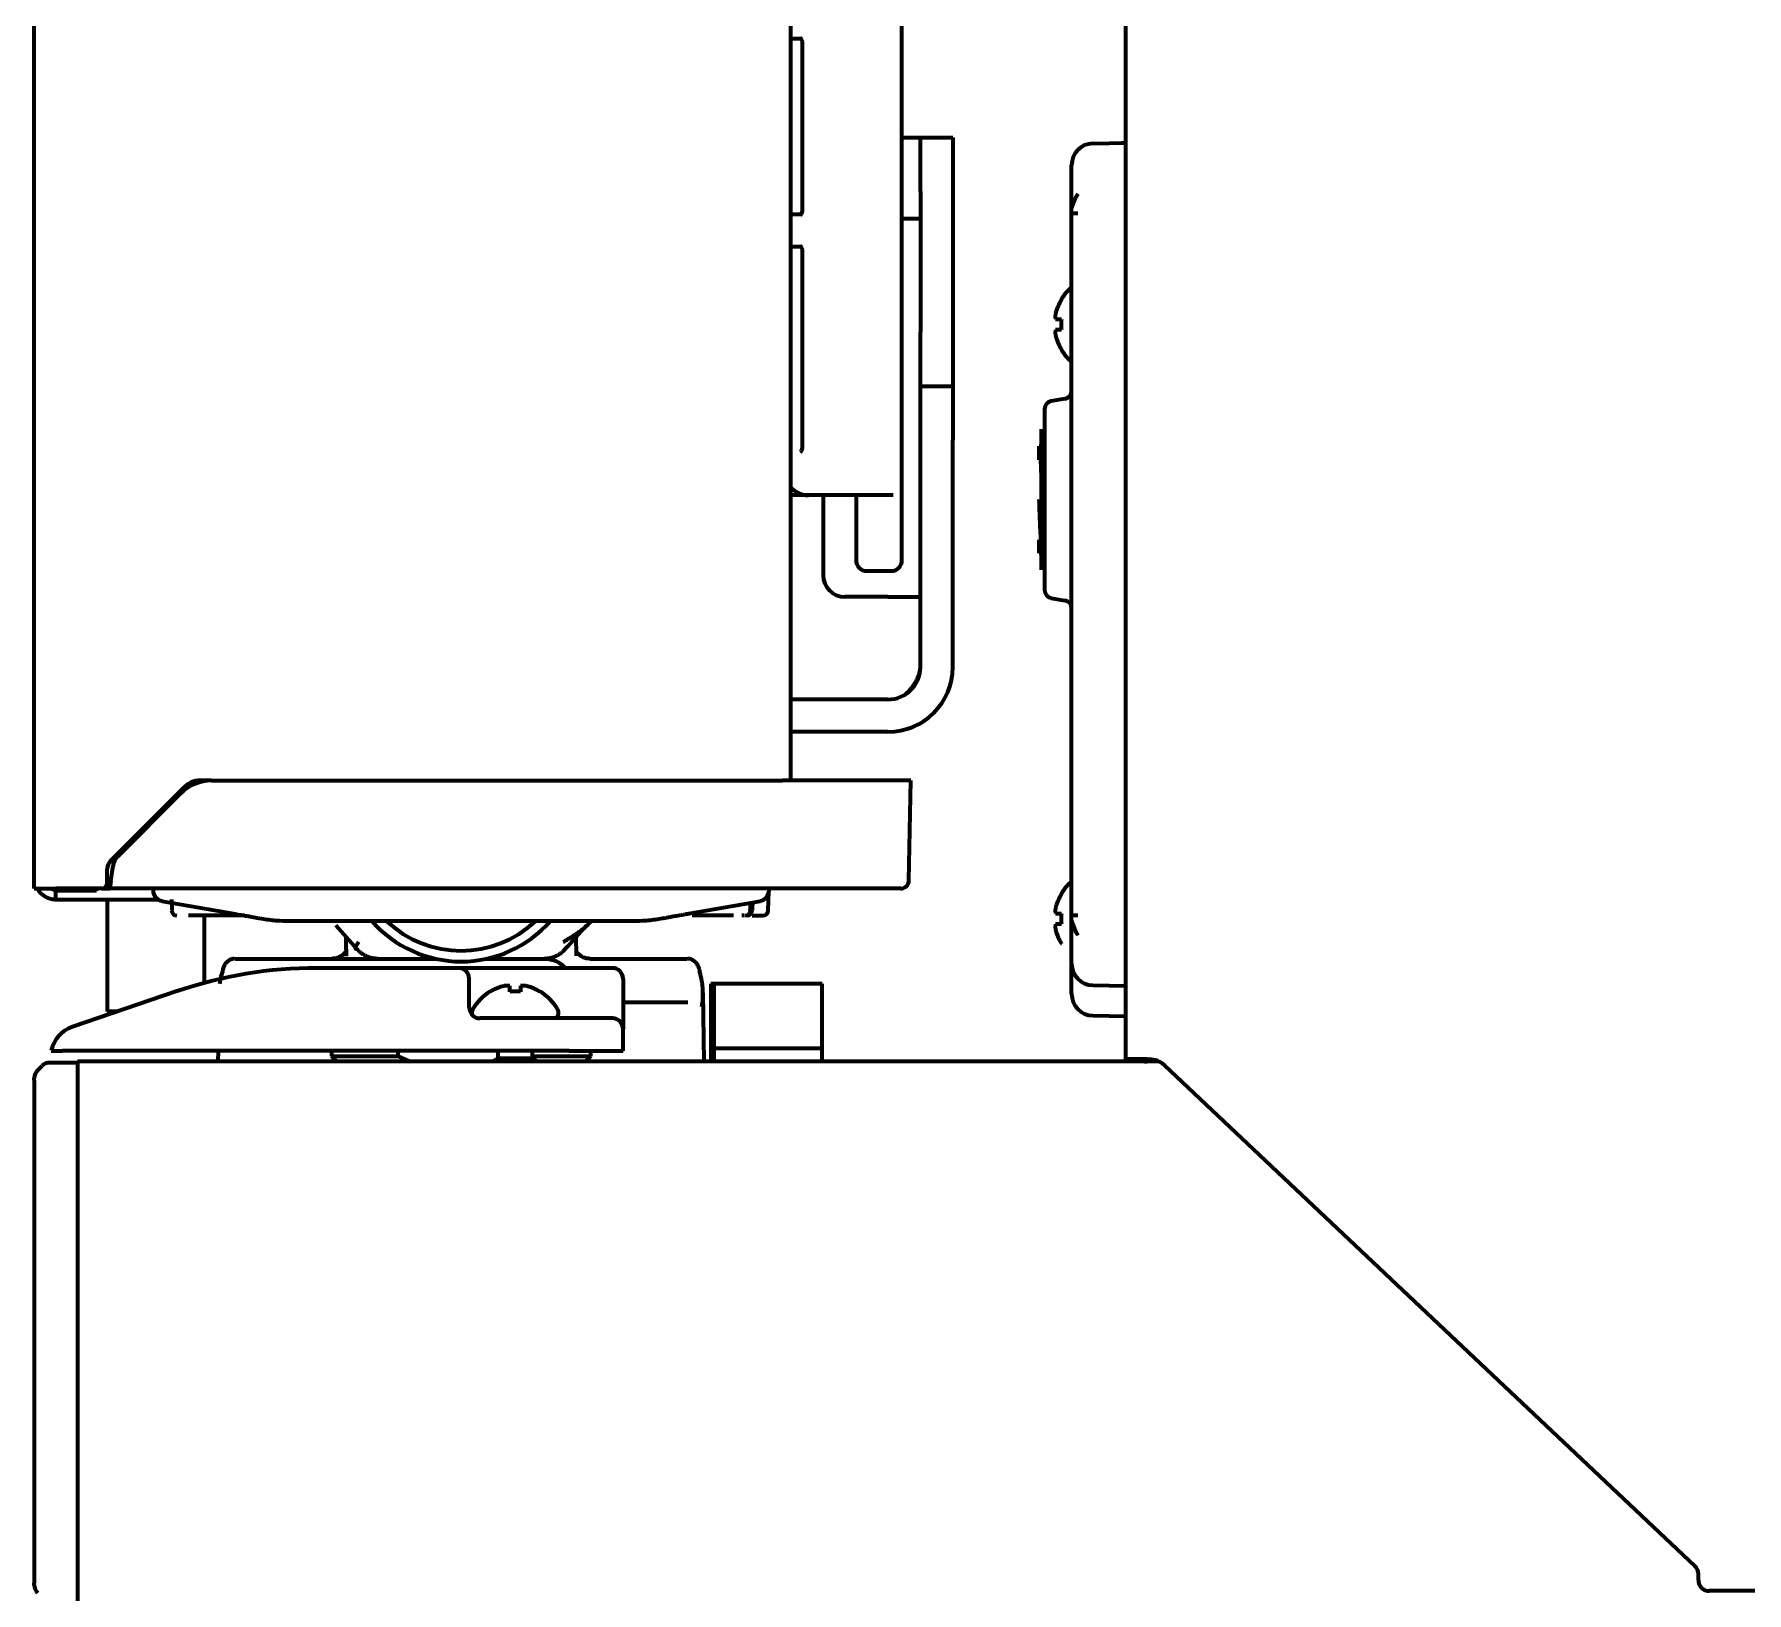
# Model space of a CAD drawing. Header units: inches. Extents: x -2983 to 7024, y 422 to 5529.
# Drawn here: x 1055 to 1213.5, y 2222.7 to 2367 of the extents above; entities that cross this region are included whole.
import ezdxf

# ---------------------------------------------------------------- set-up
doc = ezdxf.new("R2010")
doc.units = ezdxf.units.IN

msp = doc.modelspace()

# ---------------------------------------------------------------- linework, layer by layer
at = {"linetype": 'Continuous', "lineweight": 70}
for p, q in [((1156, 3937.29), (1156, 2272.09)), ((1055, 2287.89), (1055, 3935.89)), ((1125, 2297.89), (1125, 3935.89)), ((1135.3, 2318.29), (1135.3, 2456.29)), ((1125.93, 2366.54), (1125, 2366.54)), ((1126.07, 2366.04), (1126.07, 2350.79)), ((1135.3, 2357.39), (1137, 2357.39)), ((1137, 2352.39), (1137, 2357.39)), ((1137, 2357.39), (1140, 2357.39)), ((1140, 2357.39), (1140, 2352.39)), ((1152.97, 2356.84), (1156, 2356.89)), ((1155.29, 2356.88), (1156, 2356.94)), ((1151, 2349.84), (1151, 2354.84)), ((1137, 2352.39), (1137, 2339.39)), ((1140, 2352.39), (1140, 2339.39)), ((1125, 2350.29), (1125.97, 2350.29)), ((1135.3, 2349.89), (1137, 2349.89)), ((1151, 2285.94), (1151, 2349.84)), ((1125.93, 2347.29), (1125, 2347.29)), ((1126.07, 2346.79), (1126.07, 2328.86)), ((1150.02, 2342.39), (1150.06, 2342.39)), ((1137, 2334.39), (1137, 2339.39)), ((1140, 2339.39), (1140, 2334.39)), ((1150.06, 2337.79), (1150.02, 2337.79)), ((1137, 2334.39), (1140, 2334.39)), ((1137, 2329.39), (1137, 2334.39)), ((1140, 2334.39), (1140, 2329.39)), ((1150.38, 2333.22), (1149.12, 2333)), ((1148.5, 2332.26), (1148.5, 2323.89)), ((1148.2, 2327.37), (1148.2, 2330.39)), ((1137, 2308.39), (1137, 2329.39)), ((1140, 2308.39), (1140, 2329.39)), ((1148.2, 2328.84), (1148, 2328.84)), ((1148.2, 2326.91), (1148.2, 2327.37)), ((1148.2, 2320.87), (1148.2, 2326.91)), ((1126.64, 2324.29), (1125, 2324.29)), ((1133.33, 2324.29), (1126.64, 2324.29)), ((1128, 2324.29), (1128, 2316.89)), ((1131.05, 2324.29), (1131.05, 2318.29)), ((1134.47, 2324.29), (1133.33, 2324.29)), ((1148.5, 2323.89), (1148.5, 2315.52)), ((1148.2, 2320.41), (1148.2, 2320.87)), ((1148.2, 2317.39), (1148.2, 2320.41)), ((1132.05, 2317.29), (1133.87, 2317.29)), ((1133.87, 2317.29), (1134.3, 2317.29)), ((1134, 2314.89), (1130, 2314.89)), ((1134, 2314.89), (1137, 2314.89)), ((1149.12, 2314.78), (1150.38, 2314.56)), ((1134, 2305.39), (1125, 2305.39)), ((1134, 2302.39), (1125, 2302.39)), ((1071.41, 2297.89), (1070.33, 2297.89)), ((1071.41, 2297.89), (1124.23, 2297.89)), ((1127.69, 2297.89), (1124.23, 2297.89)), ((1135.3, 2297.89), (1127.69, 2297.89)), ((1136.11, 2297.89), (1135.3, 2297.89)), ((1135.94, 2288.63), (1136.11, 2297.89)), ((1068.91, 2297.31), (1062.04, 2290.43)), ((1062.72, 2290.86), (1068.58, 2296.72)), ((1062.1, 2288.63), (1062.3, 2290.01)), ((1061.75, 2288.39), (1061.75, 2289.73)), ((1062.1, 2288.63), (1062, 2287.89)), ((1055, 2287.89), (1057, 2287.89)), ((1061.25, 2287.89), (1057, 2287.89)), ((1057, 2286.89), (1057, 2287.69)), ((1060.75, 2287.69), (1057, 2287.69)), ((1057, 2286.89), (1066.46, 2286.89)), ((1060.75, 2287.89), (1060.75, 2287.69)), ((1061.25, 2287.89), (1062, 2287.89)), ((1061.75, 2286.89), (1061.75, 2276.53)), ((1124.13, 2287.89), (1062, 2287.89)), ((1066, 2287.89), (1066, 2287.7)), ((1122.93, 2285.87), (1122.99, 2287.61)), ((1123, 2287.71), (1123, 2287.89)), ((1126.95, 2287.89), (1124.13, 2287.89)), ((1124.87, 2287.89), (1124.87, 2287.89)), ((1134.49, 2287.89), (1126.95, 2287.89)), ((1135.19, 2287.89), (1134.49, 2287.89)), ((1150.02, 2287.39), (1150.06, 2287.39)), ((1066.83, 2286.74), (1073.43, 2285.58)), ((1070.75, 2279.17), (1070.75, 2285.39)), ((1115.57, 2285.58), (1122.17, 2286.74)), ((1121.43, 2285.39), (1122.43, 2285.39)), ((1151, 2280.94), (1151, 2285.94)), ((1075.85, 2285.15), (1076.04, 2285.12)), ((1078.65, 2284.89), (1110.35, 2284.89)), ((1112.96, 2285.12), (1113.15, 2285.15)), ((1083.84, 2283.44), (1083.82, 2282.21)), ((1105.19, 2281.67), (1105.16, 2283.44)), ((1150.06, 2282.79), (1150.02, 2282.79)), ((1073.58, 2281.39), (1092.17, 2281.39)), ((1094.25, 2280.54), (1081.15, 2280.54)), ((1099.5, 2280.54), (1094.25, 2280.54)), ((1096.83, 2281.39), (1102.24, 2281.39)), ((1108.5, 2280.54), (1099.5, 2280.54)), ((1106.42, 2281.39), (1115.42, 2281.39)), ((1151, 2278.14), (1151, 2280.87)), ((1095.25, 2276.89), (1095.25, 2279.54)), ((1109.5, 2279.54), (1109.5, 2276.89)), ((1117.9, 2279.09), (1117.6, 2279.09)), ((1117.6, 2279.09), (1117.6, 2271.89)), ((1117.9, 2279.09), (1117.9, 2273.09)), ((1127.9, 2279.09), (1117.9, 2279.09)), ((1127.9, 2273.09), (1127.9, 2279.09)), ((1152.97, 2278.95), (1156, 2278.89)), ((1068.21, 2278.39), (1058.53, 2275.09)), ((1097.2, 2278.34), (1097.2, 2278.37)), ((1101.8, 2278.37), (1101.8, 2278.34)), ((1109.5, 2277.39), (1115.49, 2277.39)), ((1117, 2271.89), (1116.89, 2278.25)), ((1062.76, 2276.53), (1061.75, 2276.53)), ((1061.75, 2276.53), (1062.24, 2276.35)), ((1095.5, 2276.49), (1095.5, 2276.29)), ((1095.5, 2276.29), (1095.51, 2276.22)), ((1104.5, 2275.89), (1096.25, 2275.89)), ((1103.5, 2276.29), (1103.5, 2276.49)), ((1108.5, 2275.89), (1104.5, 2275.89)), ((1109.5, 2276.89), (1109.5, 2274.89)), ((1152.97, 2276.15), (1156, 2276.09)), ((1109.5, 2272.89), (1109.5, 2274.89)), ((1104.5, 2272.89), (1057.61, 2272.89)), ((1072.02, 2272.89), (1072, 2271.89)), ((1082.5, 2272.89), (1082.5, 2272.39)), ((1088.69, 2272.39), (1088.69, 2272.89)), ((1097.9, 2272.89), (1097.9, 2272.18)), ((1101.1, 2272.18), (1101.1, 2272.89)), ((1104.5, 2272.89), (1109.5, 2272.89)), ((1106.5, 2272.39), (1106.5, 2272.89)), ((1117.9, 2273.09), (1117.9, 2271.89)), ((1127.9, 2273.09), (1117.9, 2273.09)), ((1127.9, 2271.89), (1127.9, 2273.09)), ((1055.71, 2271.47), (1055.29, 2271.06)), ((1059, 2271.77), (1056.41, 2271.77)), ((1059, 2271.89), (1059, 2270.09)), ((1159.08, 2271.89), (1059, 2271.89)), ((1064.5, 2271.89), (1064.5, 2271.89)), ((1082.5, 2272.39), (1088.69, 2272.39)), ((1082.5, 2272.39), (1083, 2271.89)), ((1097.9, 2272.18), (1097.4, 2271.89)), ((1101.1, 2272.18), (1097.9, 2272.18)), ((1101.1, 2272.39), (1106.5, 2272.39)), ((1101.6, 2271.89), (1101.1, 2272.18)), ((1106, 2271.89), (1106.5, 2272.39)), ((1158, 2272.09), (1156, 2272.09)), ((1158, 2272.09), (1158.21, 2272.09)), ((1158, 2272.09), (1158, 2271.89)), ((1208.69, 2225.19), (1159.58, 2271.55)), ((1055, 2270.17), (1055, 2270.35)), ((1055, 2270.17), (1055, 2223.62)), ((1059, 2270.09), (1059, 2223.69)), ((1055, 2223.43), (1055, 2223.62)), ((1059, 2223.69), (1059, 2221.89)), ((1209, 2223.89), (1209, 2224.46)), ((1230, 2222.89), (1210, 2222.89))]:
    msp.add_line(p, q, dxfattribs=at)
for centre, radius, start, end in [((1153, 2354.84), 2, 91, 180), ((1154.12, 2339.89), 4.8, 130.5417, 148.4186), ((1153.8, 2340.09), 3.78, 172.3959, 179.9965), ((1153.8, 2340.09), 3.78, 180.0035, 187.6041), ((1154.12, 2340.29), 4.8, 211.5837, 229.4583), ((1149.25, 2332.26), 0.75, 100, 180), ((1150.25, 2333.96), 0.75, 280, 0), ((1132.05, 2318.29), 1, 180, 270), ((1134.3, 2318.29), 1, 270, 0), ((1130, 2316.89), 2, 180, 270), ((1149.25, 2315.52), 0.75, 180, 260), ((1150.25, 2313.82), 0.75, 0, 80), ((1134, 2308.39), 6, 270, 0), ((1134, 2308.39), 3, 270, 0), ((1071.41, 2293.89), 4, 90, 135), ((1070.33, 2295.89), 2, 90, 135), ((1062.75, 2289.73), 1, 135, 180), ((1063.78, 2289.8), 1.5, 135, 172), ((1061.25, 2288.39), 0.5, 270, 0), ((1135.19, 2288.64), 0.75, 270, 359), ((1154.12, 2284.89), 4.8, 130.5417, 148.4186), ((1067, 2287.73), 1, 181.4403, 260), ((1122, 2287.73), 1, 280, 358.5401), ((1120.93, 2285.89), 0.5, 270, 358), ((1122.43, 2285.89), 0.5, 270, 358), ((1153.8, 2285.09), 3.78, 172.3959, 179.9965), ((1094.5, 2292.14), 11, 221.2256, 270), ((1094.5, 2292.14), 10, 226.4737, 313.5263), ((1094.5, 2292.14), 11, 270, 318.7744), ((1153.8, 2285.09), 3.78, 180.0035, 187.6041), ((1081.15, 2240.54), 40, 90, 108.8636), ((1094.25, 2279.54), 1, 0, 90), ((1108.5, 2279.54), 1, 0, 90), ((1153, 2280.94), 2, 180, 269), ((1099.7, 2274.27), 4.8, 121.5837, 149.6988), ((1099.5, 2274.59), 3.78, 90.0035, 97.6041), ((1099.5, 2274.59), 3.78, 82.3959, 89.9965), ((1099.3, 2274.27), 4.8, 30.3012, 58.4186), ((1153, 2278.14), 2, 180, 269), ((1096.25, 2276.89), 1, 180, 270), ((1095.9, 2276.49), 0.4, 149.6988, 180), ((1103.1, 2276.29), 0.4, 270, 0), ((1103.1, 2276.49), 0.4, 0, 30.3012), ((1108.5, 2274.89), 1, 0, 90), ((1059.5, 2272.25), 3, 108.8636, 167.5792), ((1056, 2270.35), 1, 135, 180), ((1056.41, 2270.77), 1, 90, 135), ((1158, 2273.89), 2, 244.1606, 270), ((1158.21, 2270.09), 2, 46.65, 90), ((1208, 2224.46), 1, 0, 46.65), ((1056, 2223.43), 1, 180, 225), ((1210, 2223.89), 1, 180, 270)]:
    msp.add_arc(centre, radius, start, end, dxfattribs=at)
for centre, major_axis, ratio, start_param, end_param in [((1126.61, 2329.29), (0, -5), 0.615661, 5.73191, 6.175284), ((1068.2, 2285.89), (0, 0.5), 1, 1.640393, 3.142092), ((1120.8, 2285.89), (0, 0.5), 1, 3.141193, 4.639305), ((1104.49, 2284.1), (32.09, -27.79), 0.353553, 4.310993, 4.385744), ((1084.51, 2284.1), (32.09, 27.79), 0.353553, 5.039041, 5.113788), ((1108.1, 2282.89), (0, -2.5), 0.999999, 3.785085, 4.005956), ((1108.1, 2282.89), (0, -2.5), 1, 3.785089, 4.004654), ((1073.4, 2280.12), (-0.961, 0.275), 0.857313, 0.005589, 0.30176), ((1115.61, 2280.12), (-0.961, -0.275), 0.857313, 2.839833, 3.140059)]:
    msp.add_ellipse(centre, major_axis=major_axis, ratio=ratio, start_param=start_param, end_param=end_param, dxfattribs=at)
for points, knots in [([(1125.92, 2366.61), (1125.92, 2366.61), (1125.92, 2366.61), (1125.95, 2366.58), (1126, 2366.47), (1126.05, 2366.31), (1126.07, 2366.16), (1126.07, 2366.07), (1126.07, 2366.04)], [0, 0, 0, 0, 0.064595, 0.272965, 0.480399, 0.692617, 0.92171, 1, 1, 1, 1]), ([(1151.56, 2352.19), (1151.43, 2351.99), (1151.32, 2351.78), (1151.19, 2351.45), (1151.14, 2351.34), (1151.07, 2351.12), (1151.03, 2351.01), (1151, 2350.89)], [0, 0, 0, 0, 0.5, 0.5, 0.75, 0.75, 1, 1, 1, 1]), ([(1126.07, 2350.79), (1126.07, 2350.72), (1126.06, 2350.57), (1126.01, 2350.39), (1125.96, 2350.27), (1125.93, 2350.23), (1125.92, 2350.22), (1125.92, 2350.22)], [0, 0, 0, 0, 0.239269, 0.485113, 0.691034, 0.916821, 1, 1, 1, 1]), ([(1125.92, 2347.36), (1125.92, 2347.36), (1125.92, 2347.36), (1125.95, 2347.33), (1126, 2347.22), (1126.05, 2347.06), (1126.07, 2346.91), (1126.07, 2346.82), (1126.07, 2346.79)], [0, 0, 0, 0, 0.064595, 0.272965, 0.480399, 0.692617, 0.92171, 1, 1, 1, 1]), ([(1150.06, 2342.39), (1149.93, 2342.19), (1149.82, 2341.98), (1149.69, 2341.65), (1149.64, 2341.54), (1149.57, 2341.32), (1149.53, 2341.21), (1149.5, 2341.09)], [0, 0, 0, 0, 0.5, 0.5, 0.75, 0.75, 1, 1, 1, 1]), ([(1150.06, 2339.59), (1149.93, 2339.59), (1149.82, 2339.59), (1149.69, 2339.59), (1149.64, 2339.59), (1149.57, 2339.59), (1149.53, 2339.59), (1149.5, 2339.59)], [0, 0, 0, 0, 0.5, 0.5, 0.75, 0.75, 1, 1, 1, 1]), ([(1126.07, 2328.86), (1126.07, 2328.79), (1126.06, 2328.65), (1126.01, 2328.46), (1125.96, 2328.34), (1125.93, 2328.3), (1125.92, 2328.29), (1125.92, 2328.29)], [0, 0, 0, 0, 0.239211, 0.484995, 0.690866, 0.916598, 1, 1, 1, 1]), ([(1148, 2328.84), (1148.01, 2328.84), (1148.02, 2328.82), (1148.03, 2328.76), (1148.04, 2328.73), (1148.04, 2328.7), (1148.04, 2328.69), (1148.04, 2328.67), (1148.05, 2328.65), (1148.05, 2328.62), (1148.06, 2328.52), (1148.07, 2328.42), (1148.08, 2328.24), (1148.08, 2328.18), (1148.09, 2328.09), (1148.09, 2328.08), (1148.09, 2328.04), (1148.09, 2328.02), (1148.1, 2327.97), (1148.1, 2327.93), (1148.1, 2327.82), (1148.11, 2327.74), (1148.12, 2327.57), (1148.13, 2327.4), (1148.13, 2327.21), (1148.14, 2327.06), (1148.14, 2327.01), (1148.15, 2326.9), (1148.15, 2326.85), (1148.16, 2326.59), (1148.17, 2326.37), (1148.19, 2325.91), (1148.19, 2325.67), (1148.2, 2325.42)], [0, 0, 0, 0, 0.125, 0.125, 0.1875, 0.1875, 0.203125, 0.203125, 0.21875, 0.25, 0.25, 0.375, 0.375, 0.4375, 0.4375, 0.453125, 0.453125, 0.46875, 0.46875, 0.5, 0.5, 0.5625, 0.5625, 0.625, 0.6875, 0.6875, 0.71875, 0.71875, 0.75, 0.75, 0.875, 0.875, 1, 1, 1, 1]), ([(1148, 2327.58), (1148, 2327.59), (1148, 2327.6), (1148, 2327.64), (1148, 2327.66), (1148, 2327.72), (1148, 2327.74), (1148, 2327.81), (1148, 2327.86), (1148, 2328), (1148, 2328.08), (1148, 2328.24), (1148, 2328.31), (1148, 2328.41), (1148, 2328.44), (1148, 2328.49), (1148, 2328.5), (1148, 2328.53), (1148, 2328.54), (1148, 2328.61), (1148, 2328.7), (1148, 2328.77), (1148, 2328.81), (1148, 2328.83), (1148, 2328.84)], [0, 0, 0, 0, 0.01675, 0.01675, 0.051866, 0.051866, 0.086982, 0.086982, 0.157215, 0.157215, 0.297679, 0.297679, 0.438143, 0.438143, 0.508375, 0.508375, 0.543491, 0.543491, 0.578607, 0.578607, 0.719072, 0.859536, 0.859536, 1, 1, 1, 1]), ([(1148.2, 2327.37), (1148.21, 2327.64), (1148.25, 2327.9), (1148.33, 2328.31), (1148.37, 2328.45), (1148.41, 2328.59)], [0, 0, 0, 0, 0.639156, 0.639156, 1, 1, 1, 1]), ([(1148.41, 2325.67), (1148.37, 2325.82), (1148.33, 2325.97), (1148.3, 2326.15), (1148.29, 2326.18), (1148.28, 2326.25), (1148.27, 2326.28), (1148.25, 2326.38), (1148.24, 2326.45), (1148.22, 2326.64), (1148.21, 2326.78), (1148.2, 2326.91)], [0, 0, 0, 0, 0.367214, 0.367214, 0.446312, 0.446312, 0.52541, 0.52541, 0.683607, 0.683607, 1, 1, 1, 1]), ([(1148.2, 2319.66), (1148.2, 2319.7), (1148.19, 2319.74), (1148.18, 2319.83), (1148.18, 2319.93), (1148.17, 2320.04), (1148.16, 2320.13), (1148.16, 2320.16), (1148.15, 2320.23), (1148.15, 2320.26), (1148.15, 2320.37), (1148.14, 2320.51), (1148.13, 2320.74), (1148.12, 2320.91), (1148.11, 2321.05), (1148.11, 2321.09), (1148.11, 2321.16), (1148.1, 2321.18), (1148.1, 2321.23), (1148.1, 2321.25), (1148.09, 2321.47), (1148.08, 2321.67), (1148.07, 2321.98), (1148.06, 2322.19), (1148.05, 2322.4), (1148.05, 2322.54), (1148.05, 2322.57), (1148.05, 2322.63), (1148.04, 2322.71), (1148.04, 2322.8), (1148.03, 2322.97), (1148.03, 2323.2), (1148.01, 2323.54), (1148.01, 2323.77), (1148, 2323.89)], [0, 0, 0, 0, 0.0625, 0.0625, 0.125, 0.1875, 0.1875, 0.21875, 0.21875, 0.25, 0.25, 0.3125, 0.375, 0.4375, 0.4375, 0.46875, 0.46875, 0.484375, 0.484375, 0.5, 0.5, 0.625, 0.625, 0.6875, 0.75, 0.75, 0.765625, 0.765625, 0.78125, 0.8125, 0.8125, 0.875, 0.9375, 1, 1, 1, 1]), ([(1148.2, 2320.87), (1148.21, 2321.14), (1148.25, 2321.4), (1148.33, 2321.81), (1148.37, 2321.95), (1148.41, 2322.09)], [0, 0, 0, 0, 0.639156, 0.639156, 1, 1, 1, 1]), ([(1148, 2318.94), (1148, 2318.95), (1148, 2318.99), (1148, 2319.05), (1148, 2319.11), (1148, 2319.13), (1148, 2319.16), (1148, 2319.18), (1148, 2319.2), (1148, 2319.21), (1148, 2319.28), (1148, 2319.34), (1148, 2319.47), (1148, 2319.54), (1148, 2319.7), (1148, 2319.79), (1148, 2319.9), (1148, 2319.93), (1148, 2319.97), (1148, 2320.05), (1148, 2320.12), (1148, 2320.17)], [0, 0, 0, 0, 0.14299, 0.28598, 0.28598, 0.357475, 0.357475, 0.393222, 0.393222, 0.42897, 0.42897, 0.57196, 0.57196, 0.71495, 0.71495, 0.85794, 0.85794, 0.893687, 0.893687, 0.929434, 1, 1, 1, 1]), ([(1148.41, 2319.17), (1148.37, 2319.32), (1148.33, 2319.47), (1148.3, 2319.65), (1148.29, 2319.68), (1148.28, 2319.75), (1148.27, 2319.78), (1148.25, 2319.88), (1148.24, 2319.95), (1148.22, 2320.14), (1148.21, 2320.28), (1148.2, 2320.41)], [0, 0, 0, 0, 0.367214, 0.367214, 0.446312, 0.446312, 0.52541, 0.52541, 0.683607, 0.683607, 1, 1, 1, 1]), ([(1135.67, 2305.89), (1135.71, 2305.94), (1135.81, 2306.04), (1135.97, 2306.21), (1136.12, 2306.39), (1136.27, 2306.57), (1136.4, 2306.76), (1136.53, 2306.94), (1136.64, 2307.12), (1136.73, 2307.3), (1136.81, 2307.48), (1136.88, 2307.66), (1136.93, 2307.85), (1136.97, 2308.03), (1137, 2308.21), (1137, 2308.33), (1137, 2308.39)], [0, 0, 0, 0, 0.054002, 0.126771, 0.19954, 0.272309, 0.345078, 0.417847, 0.490616, 0.563385, 0.636154, 0.708924, 0.781693, 0.854462, 0.927231, 1, 1, 1, 1]), ([(1055.22, 2287.99), (1055.22, 2287.99), (1055.23, 2287.95), (1055.27, 2287.89), (1055.32, 2287.8), (1055.38, 2287.72), (1055.45, 2287.63), (1055.51, 2287.55), (1055.59, 2287.48), (1055.66, 2287.41), (1055.74, 2287.34), (1055.82, 2287.27), (1055.91, 2287.21), (1056, 2287.16), (1056.09, 2287.11), (1056.19, 2287.06), (1056.28, 2287.02), (1056.38, 2286.99), (1056.48, 2286.96), (1056.58, 2286.93), (1056.69, 2286.92), (1056.79, 2286.9), (1056.9, 2286.89), (1056.97, 2286.89), (1057, 2286.89)], [0, 0, 0, 0, 0.000758, 0.048341, 0.095924, 0.143507, 0.19109, 0.238673, 0.286256, 0.333839, 0.381422, 0.429005, 0.476588, 0.524171, 0.571754, 0.619337, 0.666919, 0.714502, 0.762085, 0.809668, 0.857251, 0.904834, 0.952417, 1, 1, 1, 1]), ([(1057, 2287.69), (1056.96, 2287.71), (1056.89, 2287.73), (1056.78, 2287.77), (1056.68, 2287.82), (1056.58, 2287.85), (1056.52, 2287.88), (1056.5, 2287.89)], [0, 0, 0, 0, 0.214054, 0.428108, 0.642162, 0.856216, 1, 1, 1, 1]), ([(1150.06, 2287.39), (1149.93, 2287.19), (1149.82, 2286.98), (1149.69, 2286.65), (1149.64, 2286.54), (1149.57, 2286.32), (1149.53, 2286.21), (1149.5, 2286.09)], [0, 0, 0, 0, 0.5, 0.5, 0.75, 0.75, 1, 1, 1, 1]), ([(1073.13, 2285.39), (1072.89, 2285.39), (1072.64, 2285.39), (1072.09, 2285.39), (1071.79, 2285.39), (1071.15, 2285.39), (1070.81, 2285.39), (1070.35, 2285.39), (1070.26, 2285.39), (1070.12, 2285.39), (1070.07, 2285.39), (1069.98, 2285.39), (1069.74, 2285.39), (1069.49, 2285.39), (1069.29, 2285.39)], [0, 0, 0, 0, 0.25, 0.25, 0.5, 0.5, 0.75, 0.75, 0.8125, 0.8125, 0.84375, 0.84375, 0.875, 1, 1, 1, 1]), ([(1074.49, 2285.39), (1074.47, 2285.39), (1074.45, 2285.39), (1074.39, 2285.39), (1074.35, 2285.39), (1074.27, 2285.39), (1074.24, 2285.39), (1074.05, 2285.39), (1073.92, 2285.39), (1073.66, 2285.39), (1073.54, 2285.39), (1073.32, 2285.39), (1073.22, 2285.39), (1073.13, 2285.39)], [0, 0, 0, 0, 0.03395, 0.03395, 0.102953, 0.102953, 0.171957, 0.171957, 0.447971, 0.447971, 0.723986, 0.723986, 1, 1, 1, 1]), ([(1073.43, 2285.58), (1073.53, 2285.56), (1073.73, 2285.53), (1073.92, 2285.49), (1074.04, 2285.47), (1074.06, 2285.47), (1074.11, 2285.46), (1074.18, 2285.45), (1074.25, 2285.44), (1074.39, 2285.41), (1074.47, 2285.4), (1074.56, 2285.38)], [0, 0, 0, 0, 0.25, 0.5, 0.5, 0.5625, 0.5625, 0.625, 0.75, 0.75, 1, 1, 1, 1]), ([(1074.56, 2285.38), (1074.66, 2285.36), (1074.76, 2285.35), (1074.97, 2285.31), (1075.07, 2285.29), (1075.29, 2285.25), (1075.51, 2285.21), (1075.73, 2285.17), (1075.85, 2285.15)], [0, 0, 0, 0, 0.25, 0.25, 0.5, 0.5, 0.75, 1, 1, 1, 1]), ([(1113.15, 2285.15), (1113.27, 2285.17), (1113.49, 2285.21), (1113.71, 2285.25), (1113.93, 2285.29), (1114.14, 2285.33), (1114.34, 2285.36), (1114.44, 2285.38)], [0, 0, 0, 0, 0.25, 0.5, 0.5, 0.75, 1, 1, 1, 1]), ([(1114.44, 2285.38), (1114.53, 2285.4), (1114.61, 2285.41), (1114.75, 2285.44), (1114.8, 2285.44), (1114.87, 2285.46), (1114.89, 2285.46), (1114.94, 2285.47), (1114.96, 2285.47), (1115.08, 2285.49), (1115.18, 2285.51), (1115.37, 2285.55), (1115.47, 2285.56), (1115.57, 2285.58)], [0, 0, 0, 0, 0.25, 0.25, 0.375, 0.375, 0.4375, 0.4375, 0.5, 0.5, 0.75, 0.75, 1, 1, 1, 1]), ([(1119.71, 2285.39), (1119.31, 2285.39), (1118.93, 2285.39), (1118.2, 2285.39), (1117.86, 2285.39), (1117.22, 2285.39), (1116.92, 2285.39), (1116.57, 2285.39), (1116.51, 2285.39), (1116.41, 2285.39), (1116.37, 2285.39), (1116.31, 2285.39), (1116.14, 2285.39), (1115.99, 2285.39), (1115.87, 2285.39)], [0, 0, 0, 0, 0.25, 0.25, 0.5, 0.5, 0.75, 0.75, 0.8125, 0.8125, 0.84375, 0.84375, 0.875, 1, 1, 1, 1]), ([(1120.71, 2285.39), (1120.7, 2285.39), (1120.68, 2285.39), (1120.64, 2285.39), (1120.61, 2285.39), (1120.56, 2285.39), (1120.54, 2285.39), (1120.51, 2285.39), (1120.49, 2285.39), (1120.47, 2285.39)], [0, 0, 0, 0, 0.27385, 0.27385, 0.636925, 0.636925, 0.818462, 0.818462, 1, 1, 1, 1]), ([(1151.56, 2285.39), (1151.43, 2285.39), (1151.32, 2285.39), (1151.19, 2285.39), (1151.14, 2285.39), (1151.07, 2285.39), (1151.03, 2285.39), (1151, 2285.39)], [0, 0, 0, 0, 0.5, 0.5, 0.75, 0.75, 1, 1, 1, 1]), ([(1103.95, 2282.95), (1104.06, 2283.02), (1104.18, 2283.09), (1104.4, 2283.23), (1104.51, 2283.3), (1104.73, 2283.43), (1104.84, 2283.5), (1105.05, 2283.64), (1105.15, 2283.71), (1105.35, 2283.84), (1105.45, 2283.91), (1105.59, 2284.01), (1105.64, 2284.04), (1105.73, 2284.11), (1105.77, 2284.14), (1105.86, 2284.21), (1105.9, 2284.24), (1105.98, 2284.31), (1106.01, 2284.34), (1106.09, 2284.4), (1106.12, 2284.44), (1106.17, 2284.48), (1106.18, 2284.5), (1106.21, 2284.53), (1106.22, 2284.54), (1106.23, 2284.56)], [0, 0, 0, 0, 0.125, 0.125, 0.25, 0.25, 0.375, 0.375, 0.5, 0.5, 0.625, 0.625, 0.6875, 0.6875, 0.75, 0.75, 0.8125, 0.8125, 0.875, 0.875, 0.9375, 0.9375, 0.96875, 0.96875, 1, 1, 1, 1]), ([(1150.06, 2284.59), (1149.93, 2284.59), (1149.82, 2284.59), (1149.69, 2284.59), (1149.64, 2284.59), (1149.57, 2284.59), (1149.53, 2284.59), (1149.5, 2284.59)], [0, 0, 0, 0, 0.5, 0.5, 0.75, 0.75, 1, 1, 1, 1]), ([(1083.89, 2282.2), (1083.89, 2282.21), (1083.89, 2282.22), (1083.82, 2282.04), (1083.5, 2281.66), (1082.97, 2281.41), (1082.7, 2281.41), (1082.6, 2281.42)], [0, 0, 0, 0, 0.056296, 0.267068, 0.523221, 0.827781, 1, 1, 1, 1]), ([(1084.89, 2282.27), (1084.86, 2282.27), (1084.83, 2282.27), (1084.78, 2282.28), (1084.77, 2282.29), (1084.74, 2282.33), (1084.73, 2282.35), (1084.73, 2282.39), (1084.73, 2282.42), (1084.75, 2282.49), (1084.76, 2282.52), (1084.8, 2282.6), (1084.82, 2282.64), (1084.87, 2282.72), (1084.9, 2282.77), (1084.97, 2282.86), (1085.01, 2282.91), (1085.05, 2282.95)], [0, 0, 0, 0, 0.125, 0.125, 0.25, 0.25, 0.375, 0.375, 0.5, 0.5, 0.625, 0.625, 0.75, 0.75, 0.875, 0.875, 1, 1, 1, 1]), ([(1086.81, 2281.39), (1086.72, 2281.39), (1086.63, 2281.4), (1086.45, 2281.42), (1086.28, 2281.44), (1086.1, 2281.49), (1085.97, 2281.53), (1085.93, 2281.55), (1085.85, 2281.58), (1085.81, 2281.6), (1085.68, 2281.66), (1085.6, 2281.7), (1085.48, 2281.77), (1085.45, 2281.79), (1085.39, 2281.83), (1085.37, 2281.84), (1085.33, 2281.87), (1085.24, 2281.94), (1085.08, 2282.07), (1084.95, 2282.2), (1084.89, 2282.27)], [0, 0, 0, 0, 0.125, 0.125, 0.25, 0.375, 0.375, 0.4375, 0.4375, 0.5, 0.5, 0.625, 0.625, 0.6875, 0.6875, 0.71875, 0.71875, 0.75, 0.875, 1, 1, 1, 1]), ([(1104.12, 2282.27), (1104.08, 2282.24), (1104.05, 2282.2), (1103.99, 2282.14), (1103.95, 2282.1), (1103.85, 2282.01), (1103.71, 2281.89), (1103.48, 2281.74), (1103.32, 2281.66), (1103.22, 2281.61), (1103.2, 2281.6), (1103.16, 2281.58), (1103.09, 2281.56), (1103.03, 2281.54), (1102.9, 2281.49), (1102.82, 2281.47), (1102.69, 2281.44), (1102.64, 2281.43), (1102.55, 2281.42), (1102.51, 2281.41), (1102.37, 2281.4), (1102.28, 2281.39), (1102.19, 2281.39)], [0, 0, 0, 0, 0.0625, 0.0625, 0.125, 0.125, 0.25, 0.375, 0.5, 0.5, 0.53125, 0.53125, 0.5625, 0.625, 0.625, 0.75, 0.75, 0.8125, 0.8125, 0.875, 0.875, 1, 1, 1, 1]), ([(1073.57, 2281.37), (1073.51, 2281.38), (1073.32, 2281.39), (1073.02, 2281.26), (1072.74, 2281.02), (1072.56, 2280.74), (1072.47, 2280.55), (1072.44, 2280.41), (1072.44, 2280.39)], [0, 0, 0, 0, 0.092867, 0.324216, 0.523827, 0.721789, 0.962352, 1, 1, 1, 1]), ([(1102.24, 2281.39), (1102.33, 2281.39), (1102.42, 2281.39), (1102.6, 2281.37), (1102.78, 2281.34), (1102.95, 2281.29), (1103.08, 2281.25), (1103.12, 2281.23), (1103.21, 2281.2), (1103.25, 2281.18), (1103.37, 2281.13), (1103.45, 2281.09), (1103.57, 2281.02), (1103.61, 2280.99), (1103.67, 2280.95), (1103.68, 2280.94), (1103.72, 2280.91), (1103.82, 2280.85), (1103.98, 2280.72), (1104.11, 2280.58), (1104.17, 2280.51)], [0, 0, 0, 0, 0.125, 0.125, 0.25, 0.375, 0.375, 0.4375, 0.4375, 0.5, 0.5, 0.625, 0.625, 0.6875, 0.6875, 0.71875, 0.71875, 0.75, 0.875, 1, 1, 1, 1]), ([(1106.38, 2281.42), (1106.25, 2281.41), (1105.91, 2281.43), (1105.44, 2281.74), (1105.26, 2281.95), (1105.23, 2282)], [0, 0, 0, 0, 0.297892, 0.82991, 1, 1, 1, 1]), ([(1116.55, 2280.39), (1116.54, 2280.49), (1116.47, 2280.7), (1116.28, 2281.01), (1115.96, 2281.27), (1115.64, 2281.4), (1115.47, 2281.38), (1115.42, 2281.37)], [0, 0, 0, 0, 0.21456, 0.467419, 0.698563, 0.931398, 1, 1, 1, 1]), ([(1072.17, 2279.07), (1072.19, 2279.16), (1072.2, 2279.25), (1072.27, 2279.61), (1072.33, 2279.88), (1072.41, 2280.14)], [0, 0, 0, 0, 0.258744, 0.258744, 1, 1, 1, 1]), ([(1099, 2278.34), (1099, 2278.46), (1099, 2278.57), (1099, 2278.71), (1099, 2278.75), (1099, 2278.82), (1099, 2278.86), (1099, 2278.89)], [0, 0, 0, 0, 0.5, 0.5, 0.75, 0.75, 1, 1, 1, 1]), ([(1101.8, 2278.34), (1101.6, 2278.46), (1101.39, 2278.57), (1101.06, 2278.71), (1100.95, 2278.75), (1100.73, 2278.82), (1100.62, 2278.86), (1100.5, 2278.89)], [0, 0, 0, 0, 0.5, 0.5, 0.75, 0.75, 1, 1, 1, 1]), ([(1116.79, 2276.95), (1116.83, 2277.21), (1116.86, 2277.48), (1116.89, 2278.01), (1116.89, 2278.28), (1116.87, 2278.68), (1116.86, 2278.81), (1116.83, 2279.08), (1116.81, 2279.21), (1116.74, 2279.61), (1116.67, 2279.88), (1116.59, 2280.14)], [0, 0, 0, 0, 0.25, 0.25, 0.5, 0.5, 0.625, 0.625, 0.75, 0.75, 1, 1, 1, 1]), ([(1056.57, 2272.89), (1056.57, 2272.89), (1056.58, 2272.89), (1056.6, 2272.89), (1056.61, 2272.89), (1056.62, 2272.89), (1056.63, 2272.89), (1056.64, 2272.89), (1056.65, 2272.89), (1056.68, 2272.89), (1056.71, 2272.89), (1056.76, 2272.89), (1056.77, 2272.89), (1056.79, 2272.89), (1056.8, 2272.89), (1056.83, 2272.89), (1056.88, 2272.89), (1056.93, 2272.89), (1056.98, 2272.89), (1057.01, 2272.89), (1057.09, 2272.89), (1057.15, 2272.89), (1057.25, 2272.89), (1057.28, 2272.89), (1057.33, 2272.89), (1057.34, 2272.89), (1057.38, 2272.89), (1057.39, 2272.89), (1057.47, 2272.89), (1057.54, 2272.89), (1057.61, 2272.89)], [0, 0, 0, 0, 0.118661, 0.118661, 0.181614, 0.181614, 0.21309, 0.21309, 0.244566, 0.244566, 0.370472, 0.370472, 0.401948, 0.401948, 0.433425, 0.433425, 0.496378, 0.55933, 0.55933, 0.622283, 0.622283, 0.748189, 0.748189, 0.811142, 0.811142, 0.842618, 0.842618, 0.874094, 0.874094, 1, 1, 1, 1])]:
    msp.add_open_spline(points, degree=3, knots=knots, dxfattribs=at)
for points, degree in [([(1151, 2350.39), (1151.02, 2350.39), (1151.05, 2350.39), (1151.1, 2350.39), (1151.16, 2350.39), (1151.22, 2350.39), (1151.28, 2350.39), (1151.36, 2350.39), (1151.44, 2350.39), (1151.52, 2350.39), (1151.56, 2350.39)], 3), ([(1149.5, 2341.09), (1149.5, 2341.07), (1149.5, 2341.01), (1149.49, 2340.94), (1149.49, 2340.87), (1149.49, 2340.8), (1149.49, 2340.73), (1149.5, 2340.66), (1149.5, 2340.62), (1149.5, 2340.59)], 3), ([(1149.5, 2339.59), (1149.5, 2339.57), (1149.5, 2339.52), (1149.49, 2339.45), (1149.49, 2339.38), (1149.49, 2339.31), (1149.49, 2339.24), (1149.5, 2339.16), (1149.5, 2339.12), (1149.5, 2339.09)], 3), ([(1149.5, 2340.59), (1149.52, 2340.59), (1149.55, 2340.59), (1149.6, 2340.59), (1149.66, 2340.59), (1149.72, 2340.59), (1149.78, 2340.59), (1149.86, 2340.59), (1149.94, 2340.59), (1150.02, 2340.59), (1150.06, 2340.59)], 3), ([(1149.5, 2339.09), (1149.52, 2339.04), (1149.55, 2338.93), (1149.6, 2338.77), (1149.66, 2338.61), (1149.72, 2338.45), (1149.78, 2338.3), (1149.86, 2338.15), (1149.94, 2337.98), (1150.02, 2337.86), (1150.06, 2337.79)], 3), ([(1126.28, 2324.32), (1126.32, 2324.31), (1126.39, 2324.3), (1126.51, 2324.29), (1126.59, 2324.29), (1126.64, 2324.29)], 3), ([(1148.01, 2318.95), (1148.1, 2319.14), (1148.2, 2319.33)], 2), ([(1067.69, 2286.89), (1067.75, 2285.86)], 1), ([(1121.26, 2285.86), (1121.3, 2286.59)], 1), ([(1121.46, 2286.65), (1121.45, 2286.39), (1121.44, 2286.13), (1121.43, 2285.87)], 3), ([(1149.5, 2286.09), (1149.5, 2286.07), (1149.5, 2286.01), (1149.49, 2285.94), (1149.49, 2285.87), (1149.49, 2285.8), (1149.49, 2285.73), (1149.5, 2285.66), (1149.5, 2285.62), (1149.5, 2285.59)], 3), ([(1149.5, 2285.59), (1149.52, 2285.59), (1149.55, 2285.59), (1149.6, 2285.59), (1149.66, 2285.59), (1149.72, 2285.59), (1149.78, 2285.59), (1149.86, 2285.59), (1149.94, 2285.59), (1150.02, 2285.59), (1150.06, 2285.59)], 3), ([(1076.04, 2285.12), (1076.47, 2285.04), (1077.34, 2284.93), (1078.21, 2284.89), (1078.65, 2284.89)], 3), ([(1110.35, 2284.89), (1110.79, 2284.89), (1111.66, 2284.93), (1112.53, 2285.04), (1112.96, 2285.12)], 3), ([(1149.5, 2284.59), (1149.5, 2284.57), (1149.5, 2284.52), (1149.49, 2284.45), (1149.49, 2284.38), (1149.49, 2284.31), (1149.49, 2284.24), (1149.5, 2284.16), (1149.5, 2284.12), (1149.5, 2284.09)], 3), ([(1149.5, 2284.09), (1149.52, 2284.04), (1149.55, 2283.93), (1149.6, 2283.77), (1149.66, 2283.61), (1149.72, 2283.45), (1149.78, 2283.3), (1149.86, 2283.15), (1149.94, 2282.98), (1150.02, 2282.86), (1150.06, 2282.79)], 3), ([(1151, 2284.89), (1151.02, 2284.84), (1151.05, 2284.73), (1151.1, 2284.57), (1151.16, 2284.41), (1151.22, 2284.25), (1151.28, 2284.1), (1151.36, 2283.95), (1151.44, 2283.78), (1151.52, 2283.66), (1151.56, 2283.59)], 3), ([(1083.9, 2281.64), (1083.89, 2282.22)], 1), ([(1098.5, 2278.89), (1098.45, 2278.87), (1098.34, 2278.84), (1098.18, 2278.79), (1098.02, 2278.74), (1097.86, 2278.68), (1097.71, 2278.61), (1097.55, 2278.54), (1097.39, 2278.45), (1097.26, 2278.38), (1097.2, 2278.34)], 3), ([(1099, 2278.89), (1098.98, 2278.89), (1098.93, 2278.9), (1098.86, 2278.9), (1098.79, 2278.9), (1098.72, 2278.9), (1098.64, 2278.9), (1098.57, 2278.9), (1098.52, 2278.89), (1098.5, 2278.89)], 3), ([(1100.5, 2278.89), (1100.47, 2278.89), (1100.42, 2278.9), (1100.35, 2278.9), (1100.28, 2278.9), (1100.21, 2278.9), (1100.14, 2278.9), (1100.07, 2278.9), (1100.02, 2278.89), (1100, 2278.89)], 3), ([(1100, 2278.89), (1100, 2278.87), (1100, 2278.84), (1100, 2278.79), (1100, 2278.74), (1100, 2278.68), (1100, 2278.61), (1100, 2278.54), (1100, 2278.45), (1100, 2278.38), (1100, 2278.34)], 3), ([(1088.69, 2272.39), (1088.88, 2272.3), (1089.25, 2272.13), (1089.62, 2271.97), (1089.81, 2271.89)], 3)]:
    msp.add_open_spline(points, degree=degree, dxfattribs=at)

doc.saveas('drawing.dxf')
